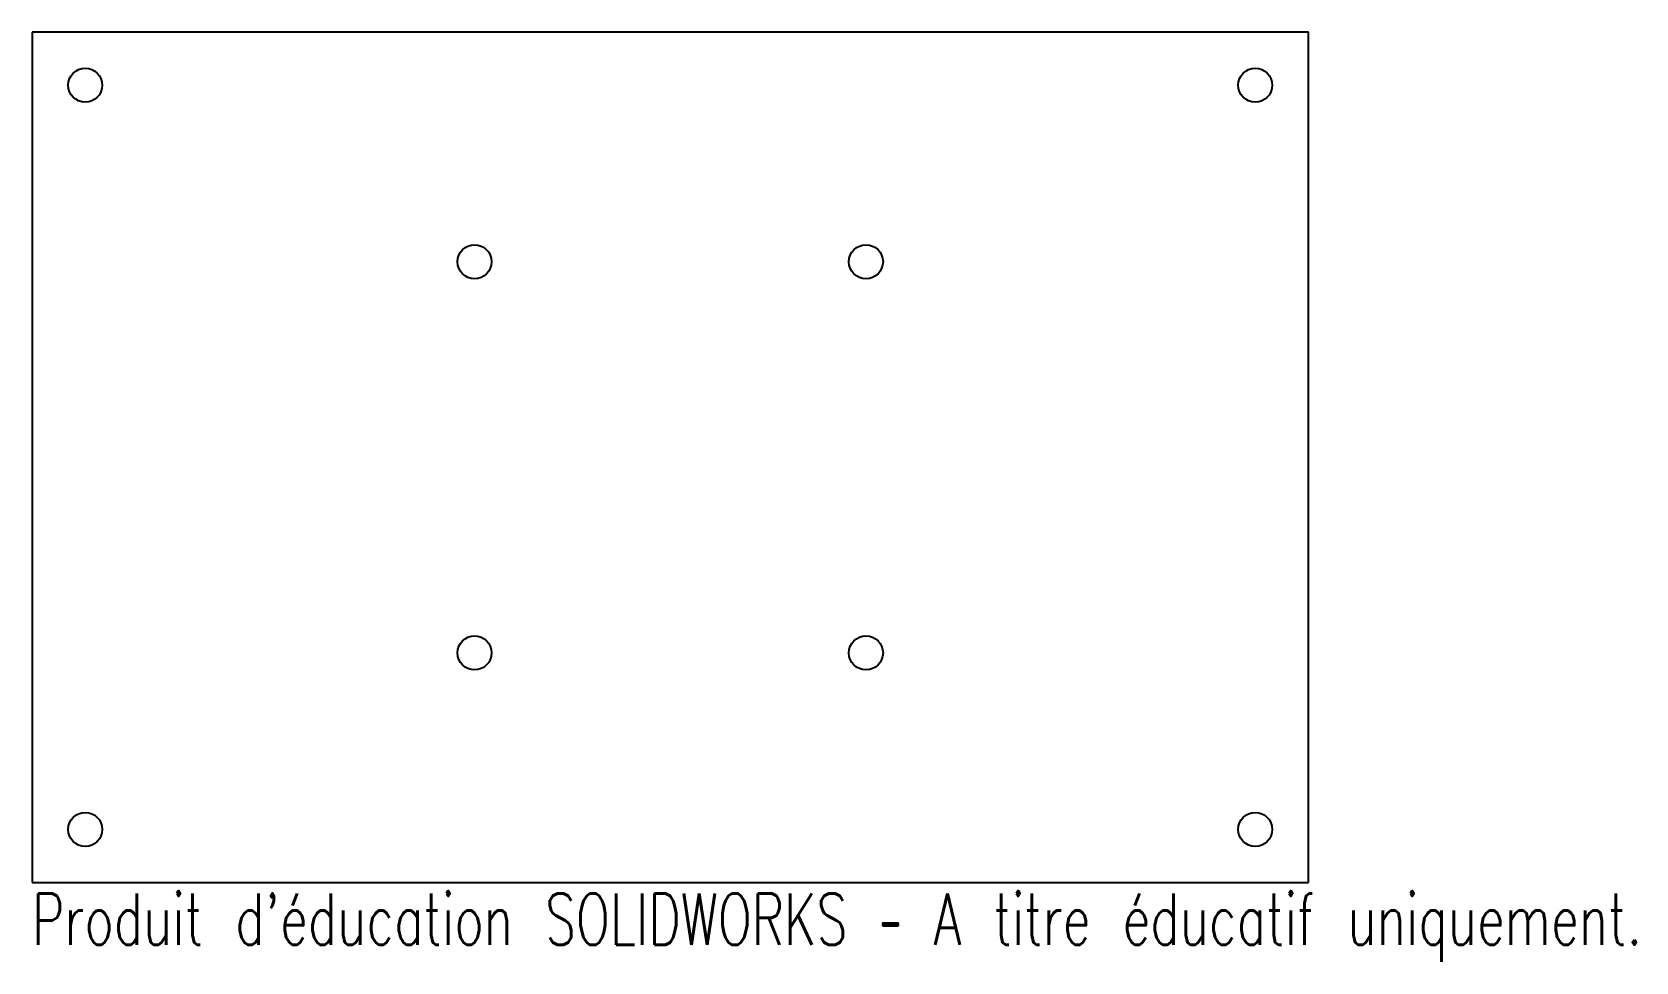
# Model space of a CAD drawing. Header units: millimetres. Extents: x 0 to 151, y -7 to 80.
import ezdxf

# ---------------------------------------------------------------- set-up
doc = ezdxf.new("R2010")
doc.units = ezdxf.units.MM
doc.styles.add('SLDTEXTSTYLE0', font='TXT', dxfattribs={"width": 0.7, "bigfont": 'bigfont'})

msp = doc.modelspace()

# ---------------------------------------------------------------- linework, layer by layer
at = {"color": 7, "linetype": 'Continuous', "lineweight": 25}
for p, q in [((120, 80), (0, 80)), ((0, 80), (0, 0)), ((120, 0), (120, 80)), ((0, 0), (120, 0))]:
    msp.add_line(p, q, dxfattribs=at)
for centre in [(5, 75), (115, 75), (41.6, 58.4), (78.4, 58.4), (41.6, 21.6), (78.4, 21.6), (5, 5), (115, 5)]:
    msp.add_circle(centre, 1.6, dxfattribs=at)

# ---------------------------------------------------------------- texts
at = {"color": 7, "linetype": 'Continuous', "insert": (0, -1.02), "char_height": 4.8336, "attachment_point": 1, "style": 'SLDTEXTSTYLE0'}
msp.add_mtext("Produit d'éducation SOLIDWORKS – A titre éducatif uniquement.", dxfattribs=at)

doc.saveas('drawing.dxf')
